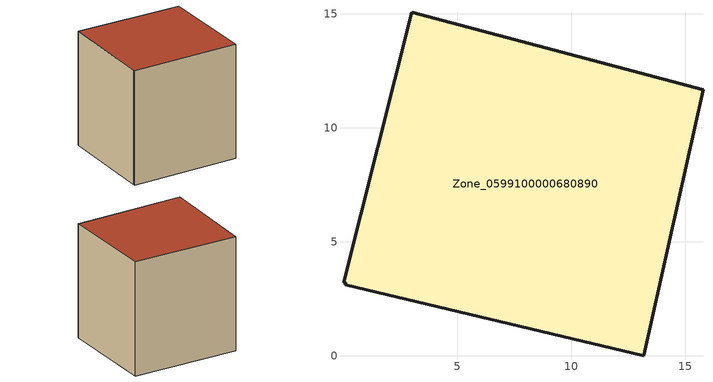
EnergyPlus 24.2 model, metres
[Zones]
Zone_0599100000680890
 floor ground (C_G): 0.11,3.12 0.12,3.21 0.02,3.23 3.02,15.06 15.78,11.66 13.19,0 z2.75
 wall outside (C_F): 13.19,0 15.78,11.66 3.02,15.06 0.02,3.23 0.12,3.21 0.11,3.12 13.19,0 z2.75:17.1
 roof outside (C_R): 0.12,3.21 0.11,3.12 13.19,0 15.78,11.66 3.02,15.06 0.02,3.23 z17.1
[BUILDING]
Pand.0599100000680890: North Axis=0; Terrain=City; Loads Convergence Tolerance Value=0.04; Temperature Convergence Tolerance Value=0.4; Solar Distribution=FullExterior; Maximum Number of Warmup Days=25; Minimum Number of Warmup Days=1
[Site:Location]
Rotterdam.The.Hague.AP_ZH_NLD Design_Conditions: Latitude=51.96; Longitude=4.45; Time Zone=1; Elevation=-4.5
[SITE:GROUNDTEMPERATURE:BUILDINGSURFACE]
18, 18, 18, 18, 18, 18, 18, 18, 18, 18, 18, 18
[MATERIAL] Thermal Absorptance=0.9; Solar Absorptance=0.7; Visible Absorptance=0.7
Name | Roughness | Thickness | Conductivity | Density | Specific Heat
G.TI.1946 | MediumSmooth | 0.15 | 1 | 540 | 1210
F.TI.1946 | Rough | 0.3 | 0.857143 | 1920 | 840
R.TI.1946 | MediumRough | 0.2 | 0.1 | 1500 | 1000
[CONSTRUCTION]
C_G: G.TI.1946
C_F: F.TI.1946
C_R: R.TI.1946
[ZONE]
Zone_0599100000680890: Type=1; Multiplier=1; Ceiling Height=Autocalculate; Volume=Autocalculate; Floor Area=autocalculate; Part of Total Floor Area=Yes
[ZONEINFILTRATION:DESIGNFLOWRATE]
Infil_Zone_0599100000680890: Zone or ZoneList or Space or SpaceList=Zone_0599100000680890; Schedule=AlwaysOn; Design Flow Rate Calculation Method=Flow/Area; Flow Rate per Floor Area=0.003; Constant Term Coefficient=1; Temperature Term Coefficient=0; Velocity Term Coefficient=0; Velocity Squared Term Coefficient=0
[HVACTEMPLATE:ZONE:IDEALLOADSAIRSYSTEM]
Zone_0599100000680890: Maximum Heating Supply Air Temperature=50; Minimum Cooling Supply Air Temperature=13; Maximum Heating Supply Air Humidity Ratio=0.0156; Minimum Cooling Supply Air Humidity Ratio=0.0077; Heating Limit=NoLimit; Cooling Limit=NoLimit; Dehumidification Control Type=ConstantSensibleHeatRatio; Cooling Sensible Heat Ratio=0.7; Dehumidification Setpoint=60; Humidification Control Type=None; Humidification Setpoint=30; Outdoor Air Method=None; Outdoor Air Flow Rate per Person=0.00944; Outdoor Air Flow Rate per Zone Floor Area=0; Outdoor Air Flow Rate per Zone=0; Demand Controlled Ventilation Type=None; Outdoor Air Economizer Type=NoEconomizer; Heat Recovery Type=None; Sensible Heat Recovery Effectiveness=0.7; Latent Heat Recovery Effectiveness=0.65
[ZONECONTROL:THERMOSTAT]
ThermostatControl_Zone_0599100000680890: Zone or ZoneList=Zone_0599100000680890; Control Type Schedule=DualSetpointControlType; Control 1=Thermostat_Zone_0599100000680890; Temperature Difference Between Cutout And Setpoint=0
[THERMOSTATSETPOINT:DUALSETPOINT]
Thermostat_Zone_0599100000680890: Heating Setpoint Temperature Schedule=HeatingSetpoint_Zone_0599100000680890; Cooling Setpoint Temperature Schedule=CoolingSetpoint_Zone_0599100000680890
[SCHEDULE:COMPACT]
HeatingSetpoint_Zone_0599100000680890: Through: 12/31, For: AllDays, Until: 24:00, 21
CoolingSetpoint_Zone_0599100000680890: Through: 12/31, For: AllDays, Until: 24:00, 24
DualSetpointControlType: Through: 12/31, For: AllDays, Until: 24:00, 4
AlwaysOn: Through: 12/31, For: AllDays, Until: 24:00, 1
